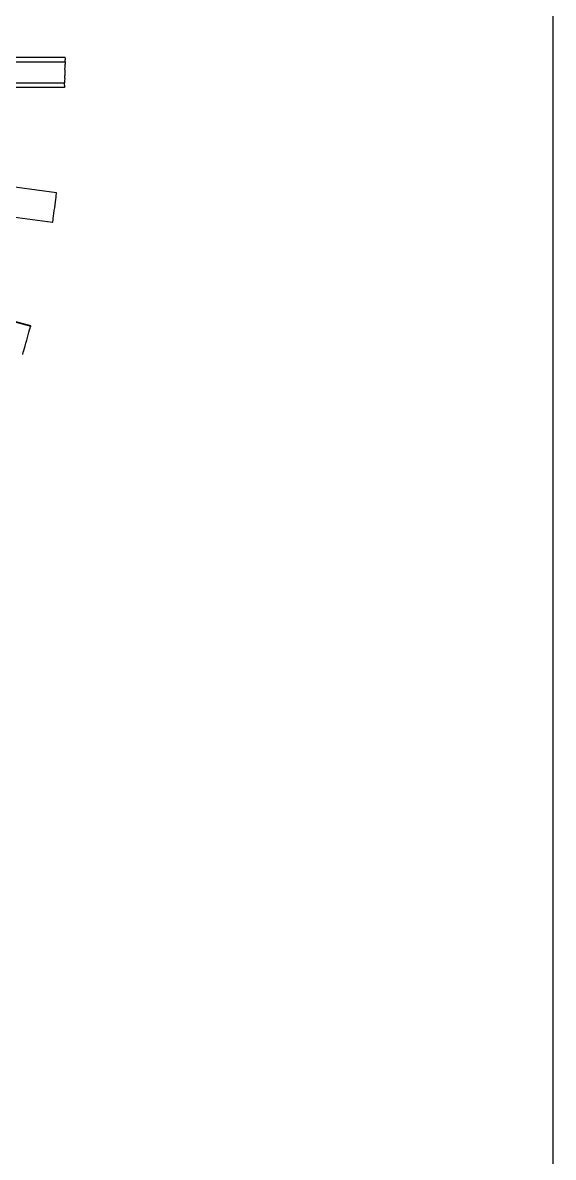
# Model space of a CAD drawing. Header units: inches. Extents: x 3324238 to 135265466, y -1036581 to 20094598.
# Drawn here: x 3354741.17 to 3354744.75, y -519093.83 to -519086.16 of the extents above; entities that cross this region are included whole.
import ezdxf

# ---------------------------------------------------------------- set-up
doc = ezdxf.new("R2010")
doc.units = ezdxf.units.IN
doc.header["$MEASUREMENT"] = 0
doc.layers.add('FURNITURE', color=32, linetype='Continuous', lineweight=13)

msp = doc.modelspace()

# ---------------------------------------------------------------- linework, layer by layer
for p, q in [((3354739.5863, -519086.4292, 0.0027), (3354741.4527, -519086.4293, 0.0027)), ((3354741.4519, -519086.3994, 0.0027), (3354739.6041, -519086.3993, 0.0027)), ((3354741.452, -519086.4014, 0.0027), (3354741.4519, -519086.3994, 0.0027)), ((3354741.452, -519086.4014, 0.0027), (3354741.4524, -519086.4166, 0.0027)), ((3354741.4527, -519086.4293, 0.0027), (3354741.4523, -519086.4448, 0.0027)), ((3354741.4527, -519086.4293, 0.0027), (3354741.4524, -519086.4166, 0.0027)), ((3354741.4513, -519086.4815, 0.0027), (3354741.4503, -519086.5213, 0.0027)), ((3354741.4513, -519086.4815, 0.0027), (3354741.4518, -519086.4624, 0.0027)), ((3354741.4518, -519086.4624, 0.0027), (3354741.4523, -519086.4448, 0.0027)), ((3354741.449, -519086.5735, 0.0027), (3354739.6005, -519086.5734, 0.0027)), ((3354741.4487, -519086.5862, 0.0027), (3354741.449, -519086.5735, 0.0027)), ((3354741.4494, -519086.558, 0.0027), (3354741.449, -519086.5735, 0.0027)), ((3354741.4498, -519086.5404, 0.0027), (3354741.4494, -519086.558, 0.0027)), ((3354741.4498, -519086.5404, 0.0027), (3354741.4503, -519086.5213, 0.0027)), ((3354741.4482, -519086.6034, 0.0027), (3354739.613, -519086.6032, 0.0027)), ((3354741.4487, -519086.5862, 0.0027), (3354741.4482, -519086.6034, 0.0027)), ((3354741.3948, -519087.3142, 0.0027), (3354739.579, -519087.0752, 0.0027)), ((3354741.3678, -519087.5163, 0.0027), (3354739.544, -519087.2743, 0.0027)), ((3354741.389, -519087.3591, 0.0027), (3354741.391, -519087.3438, 0.0027)), ((3354741.391, -519087.3438, 0.0027), (3354741.3926, -519087.3312, 0.0027)), ((3354741.3926, -519087.3312, 0.0027), (3354741.3938, -519087.3219, 0.0027)), ((3354741.3938, -519087.3219, 0.0027), (3354741.3942, -519087.3189, 0.0027)), ((3354741.3942, -519087.3189, 0.0027), (3354741.3945, -519087.3161, 0.0027)), ((3354741.3945, -519087.3161, 0.0027), (3354741.3948, -519087.3142, 0.0027)), ((3354741.3794, -519087.4351, 0.0027), (3354741.3819, -519087.4153, 0.0027)), ((3354741.3819, -519087.4153, 0.0027), (3354741.3844, -519087.3956, 0.0027)), ((3354741.3844, -519087.3956, 0.0027), (3354741.3868, -519087.3766, 0.0027)), ((3354741.3868, -519087.3766, 0.0027), (3354741.389, -519087.3591, 0.0027)), ((3354741.3692, -519087.5087, 0.0027), (3354741.3709, -519087.4994, 0.0027)), ((3354741.3709, -519087.4994, 0.0027), (3354741.372, -519087.4932, 0.0027)), ((3354741.372, -519087.4932, 0.0027), (3354741.3728, -519087.4868, 0.0027)), ((3354741.3728, -519087.4868, 0.0027), (3354741.3747, -519087.4715, 0.0027)), ((3354741.3747, -519087.4715, 0.0027), (3354741.377, -519087.454, 0.0027)), ((3354741.377, -519087.454, 0.0027), (3354741.3794, -519087.4351, 0.0027)), ((3354741.3678, -519087.5163, 0.0027), (3354741.3682, -519087.5144, 0.0027)), ((3354741.3682, -519087.5144, 0.0027), (3354741.3687, -519087.5114, 0.0027)), ((3354741.3687, -519087.5114, 0.0027), (3354741.3692, -519087.5087, 0.0027)), ((3354741.2205, -519088.2133, 0.0027), (3354739.4543, -519087.7403, 0.0027)), ((3354739.4543, -519087.7403, 0.0027), (3354741.2199, -519088.2152, 0.0027)), ((3354741.2033, -519088.2738, 0.0027), (3354741.2081, -519088.2569, 0.0027)), ((3354741.2081, -519088.2569, 0.0027), (3354741.2123, -519088.242, 0.0027)), ((3354741.2123, -519088.242, 0.0027), (3354741.2158, -519088.2298, 0.0027)), ((3354741.2158, -519088.2298, 0.0027), (3354741.2171, -519088.2251, 0.0027)), ((3354741.2171, -519088.2251, 0.0027), (3354741.2183, -519088.2207, 0.0027)), ((3354741.2191, -519088.218, 0.0027), (3354741.2183, -519088.2207, 0.0027)), ((3354741.2191, -519088.218, 0.0027), (3354741.2199, -519088.2152, 0.0027)), ((3354741.2199, -519088.2152, 0.0027), (3354741.2205, -519088.2133, 0.0027)), ((3354741.1819, -519088.3489, 0.0027), (3354741.1871, -519088.3305, 0.0027)), ((3354741.1871, -519088.3305, 0.0027), (3354741.1926, -519088.3114, 0.0027)), ((3354741.1926, -519088.3114, 0.0027), (3354741.198, -519088.2922, 0.0027)), ((3354741.198, -519088.2922, 0.0027), (3354741.2033, -519088.2738, 0.0027)), ((3354741.1652, -519088.4076, 0.0027), (3354741.166, -519088.4047, 0.0027)), ((3354741.166, -519088.4047, 0.0027), (3354741.1668, -519088.402, 0.0027)), ((3354741.1668, -519088.402, 0.0027), (3354741.1681, -519088.3973, 0.0027)), ((3354741.1681, -519088.3973, 0.0027), (3354741.1694, -519088.3929, 0.0027)), ((3354741.1694, -519088.3929, 0.0027), (3354741.1729, -519088.3807, 0.0027)), ((3354741.1729, -519088.3807, 0.0027), (3354741.1771, -519088.3659, 0.0027)), ((3354741.1771, -519088.3659, 0.0027), (3354741.1819, -519088.3489, 0.0027))]:
    msp.add_line(p, q)
at = {"layer": 'FURNITURE', "lineweight": 30}
msp.add_line((3354744.7531, -519136.6689, 0.0027), (3354744.7531, -519085.9956, 0.0027), dxfattribs=at)

doc.saveas('drawing.dxf')
